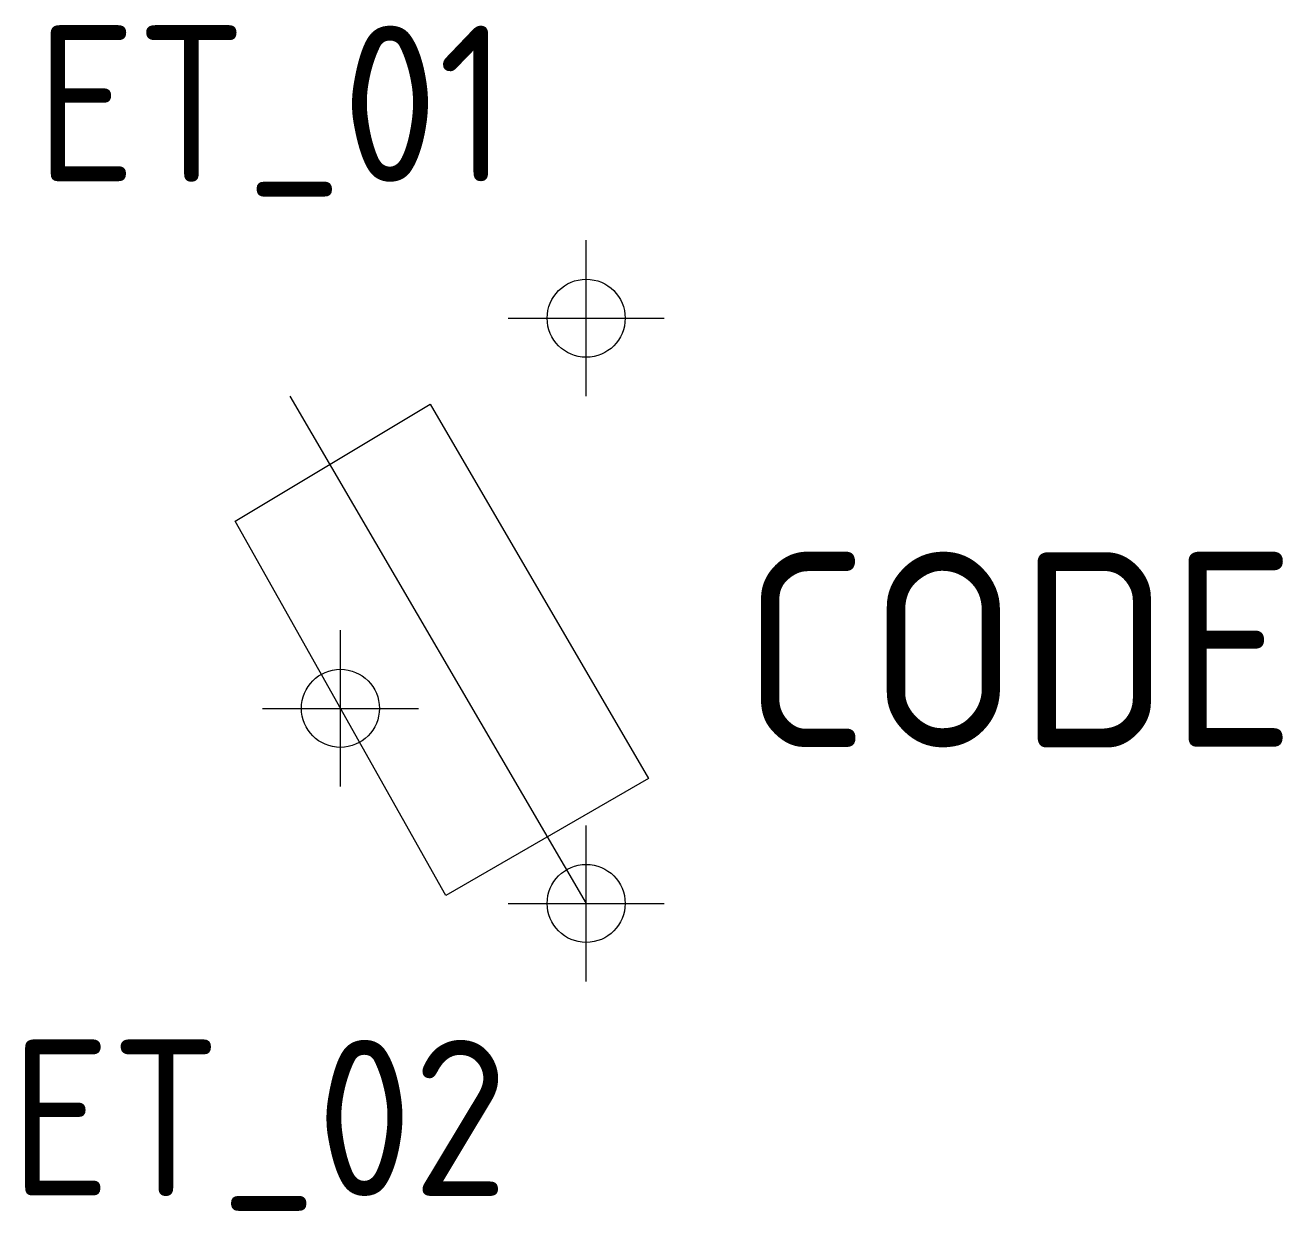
# Model space of a CAD drawing. Extents: x 1352.8 to 1368.9, y 3862.3 to 3877.5.
import ezdxf
from ezdxf.enums import TextEntityAlignment as Align

# ---------------------------------------------------------------- set-up
doc = ezdxf.new("R2010")
doc.units = 0
doc.header["$LTSCALE"] = 10
doc.header["$MEASUREMENT"] = 0
doc.header["$PDMODE"] = 34
doc.header["$PDSIZE"] = -5
doc.layers.get('0').update_dxf_attribs({"linetype": 'CONTINUOUS'})
for name, color, linetype in [('A', 7, 'CONTINUOUS'), ('C', 7, 'CONTINUOUS'), ('TKST2', 1, 'CONTINUOUS'), ('TKST3', 3, 'CONTINUOUS')]:
    doc.layers.add(name, color=color, linetype=linetype)
doc.styles.get("Standard").update_dxf_attribs({"font": 'iso8.shx'})

msp = doc.modelspace()

# ---------------------------------------------------------------- linework, layer by layer
for points in [[(1359, 3873.75), (1361, 3873.75)], [(1355.5, 3871.15), (1358, 3872.65), (1360.8, 3867.85), (1358.2, 3866.35), (1355.5, 3871.15)], [(1356.2, 3872.75), (1360, 3866.25)]]:
    msp.add_lwpolyline(points)
at = {"layer": 'A', "color": 1}
msp.add_point((1356.85, 3868.75), dxfattribs=at)
at = {"layer": 'C', "color": 1}
msp.add_point((1360, 3873.75), dxfattribs=at)
at = {"layer": 'C', "color": 2}
msp.add_point((1360, 3866.25), dxfattribs=at)

# ---------------------------------------------------------------- texts
at = {"layer": 'TKST2'}
msp.add_attdef('ET_01', text='', height=2, dxfattribs=at).set_placement((1359, 3875.5), align=Align.RIGHT)
msp.add_attdef('ET_02', text='', height=2, dxfattribs=at).set_placement((1359, 3864.5), align=Align.TOP_RIGHT)
at = {"layer": 'TKST3'}
msp.add_attdef('CODE', (1362, 3868.25), '-Q', height=2.5, dxfattribs=at)

doc.saveas('drawing.dxf')
